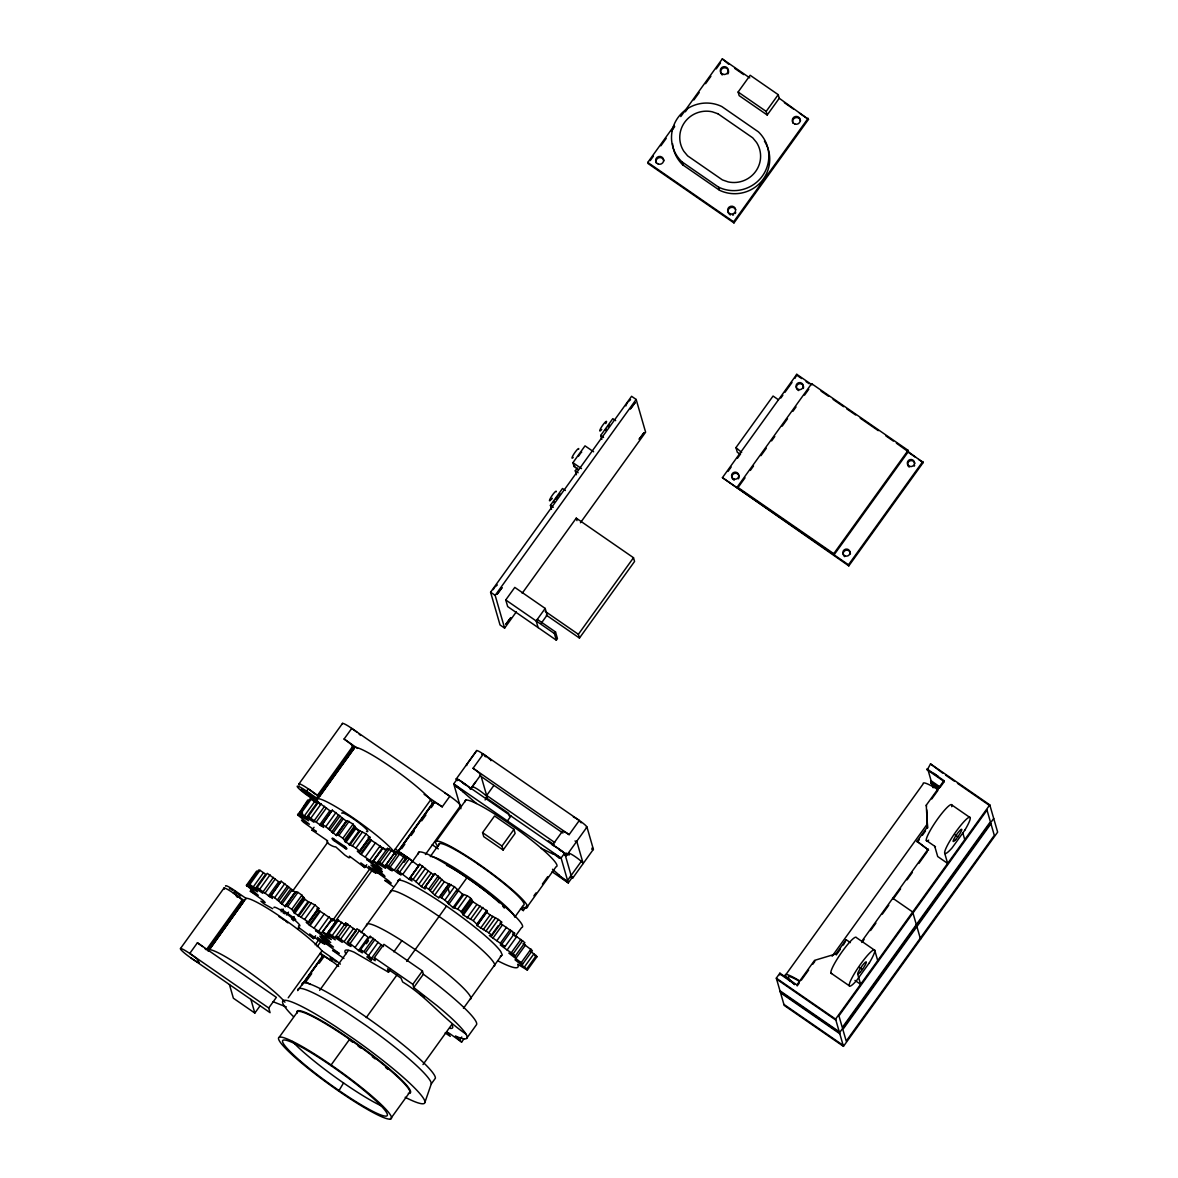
<?xml version="1.0" encoding="UTF-8"?>
<svg xmlns="http://www.w3.org/2000/svg" width="1178" height="1178" viewBox="0 0 1178 1178"><rect width="100%" height="100%" fill="white"/><g stroke="black" fill="none" stroke-linecap="round" stroke-linejoin="round"><path stroke-width="1.5" d="M497.337 584.936L494.804 587.115M625.871 405.924L626.078 405.114M630.524 399.74L627.992 401.919M280.069 882.764L267.288 873.354L257.084 887.535L272.501 898.49L270.94 895.398L274.636 897.724L285.326 906.633L295.84 891.672L297.931 892.335L301.921 895.147L303.865 898.343L293.661 912.523L308.415 922.006L308.165 922.875L306.162 922.241L309.24 924.995L321.52 933.285L331.901 918.796L336.29 921.167L326.689 934.507M295.531 892.438L281.144 881.218L270.807 896.208M293.661 912.523L303.998 897.577M331.224 811.701L318.443 802.292L308.238 816.472L323.641 827.442L322.08 824.335L325.776 826.661L336.466 835.57L346.995 820.624L353.076 824.099L355.005 827.295L344.801 841.475L355.962 848.101L359.57 850.958L359.319 851.812L357.302 851.179L360.394 853.947L372.66 862.222L380.833 850.884M346.671 821.39L332.299 810.155L321.947 825.145M344.801 841.475L355.138 826.514M424.949 1102.284L431.281 1083.907L435.374 1078.238A81.871 10.028 35.7 0 0 369.656 1019.515A81.871 10.028 35.7 0 0 301.966 984.013M285.326 906.633L295.84 891.672M336.466 835.57L346.995 820.624M208.329 951.147L245.981 898.343A48.372 5.934 35.7 0 1 282.028 917.824A48.372 5.934 35.7 0 1 321.962 950.837L333.035 958.524A12.369 1.517 35.7 0 1 340.354 964.119M245.407 899.58L245.981 898.343L234.923 890.701A12.369 1.517 35.7 0 0 225.528 886.077M395.396 854.153L393.629 851.267A48.372 5.934 35.7 0 0 353.694 818.268A48.372 5.934 35.7 0 0 317.648 798.758L306.589 791.13A12.369 1.517 35.7 0 0 297.195 786.506A12.369 1.517 35.7 0 0 307.929 795.783L318.988 803.425L316.985 800.186L317.648 798.772L354.622 747.382L354.063 748.634M321.668 957.832L322.316 956.418L320.328 953.179L331.386 960.821L333.035 958.524M354.637 747.367A48.372 5.934 35.7 0 1 390.684 766.878A48.372 5.934 35.7 0 1 430.618 799.877L432.635 803.16L431.987 804.574L399.209 850.118M457.388 780.646L456.298 778.894L476.722 750.533M564.792 855.154L566.544 855.434L562.554 851.532A8.806 1.075 35.7 0 0 555.398 846.584L553.984 845.819A8.806 1.075 35.7 0 0 552.953 845.377M493.214 589.633L494.2 587.984M626.401 404.437L627.403 402.788M779.689 974.898L779.895 973.175L776.317 978.152L784.18 1005.394L843.448 1046.359L997.648 832.124L989.785 804.869L930.532 763.918L927.233 769.867L944.241 781.618L940.073 787.405M779.262 98.275L767.202 115.017L739.151 95.624L738.12 92.017L750.165 75.274L778.216 94.667L779.262 98.275L808.491 119.39L733.968 222.922L648.091 163.565L647.767 162.431L674.376 125.457M680.766 116.578L722.291 58.9L749.753 77.881M650.212 160.606L653.407 156.173M660.858 145.807L666.188 138.415M671.504 131.023L674.699 126.591M685.346 111.792L687.481 108.832M693.871 99.968L699.187 92.561M705.578 83.697L710.894 76.29M716.224 68.898L720.48 62.979M767.202 115.017L766.171 111.409L778.216 94.667M180.514 948.481L224.041 888.006M299.021 783.841L342.548 723.366M268.717 1008L276.374 997.368L197.418 942.798L189.761 953.429L187.155 951.75A12.369 1.517 35.7 0 0 180.381 948.805A12.369 1.517 35.7 0 0 188.48 956.212L270.071 1012.668L268.717 1008L189.761 953.429A12.369 1.517 35.7 0 1 197.065 959.025L199.332 962.882L198.022 962.323A12.369 1.517 35.7 0 1 191.101 958.082M234.923 890.701L233.259 892.998L244.317 900.64L209.404 949.659M306.589 791.13L308.238 788.833L319.297 796.475M318.87 796.814L353.65 748.486L351.383 744.629A12.369 1.517 35.7 0 0 344.079 739.033L351.736 728.402L449.863 796.225L442.206 806.856A12.369 1.517 35.7 0 0 435.286 802.63L433.975 802.056L398.135 851.856L399.445 852.416A12.369 1.517 35.7 0 1 411.49 860.441M252.372 888.359L250.325 891.201L258.262 895.309L246.423 885.282L256.627 871.102L256.892 872.029M366.756 864.696L364.709 867.538L349.454 856.156L349.91 857.613L348.776 857.702L344.859 855.066L335.759 846.894C333.241 847.276 324.51 842.093 327.646 840.842L312.023 830.137L316.322 831.477L303.35 822.111L301.48 820.138L309.402 824.247L297.828 815.147L307.767 800.039L308.032 800.966M246.688 886.209L254.846 874.856M297.828 815.147L300.891 810.891M303.953 806.635L307.016 802.38M246.423 885.282L257.496 891.761L248.411 884.236L258.615 870.056L259.985 870.321L265.624 874.238L255.42 888.418L262.871 893.322L257.084 887.535M297.563 814.234L308.636 820.698L299.565 813.173L309.77 798.993L311.139 799.273L316.764 803.175L306.56 817.355L314.025 822.273L308.238 816.472M248.411 884.236L249.78 884.516L259.985 870.321M299.565 813.173L300.935 813.453L311.139 799.273M300.552 815.986L302.599 813.159M224.394 889.213A12.369 1.517 35.7 0 1 228.326 889.832A12.369 1.517 35.7 0 1 240.562 898.593L242.138 900.036L206.297 949.821L204.722 948.393M317.118 795.857L352.958 746.057M207.696 949.571L242.477 901.244M317.471 797.064L353.312 747.279M249.78 884.516L253.27 886.872L263.474 872.692M300.935 813.453L304.425 815.809L314.629 801.629M208.05 950.779L242.83 902.451L242.138 900.036M319.724 796.402L353.974 748.796M733.968 222.922L733.644 221.803L808.167 118.256M259.867 888.963L270.071 874.783M311.007 817.9L321.226 803.72M263.254 891.525L273.458 877.345M314.393 820.462L324.598 806.282M578.354 469.566L574.069 466.591L572.935 462.674L585.024 445.858L593.609 451.792M265.124 893.042L275.343 878.862M316.278 821.979L326.483 807.799M312.023 830.137L314.055 827.295M268.466 895.987L278.685 881.807M319.621 824.939L329.825 810.744M551.54 509.249L550.406 505.318L562.51 488.502L565.366 490.49M576.41 474.705L575.276 470.788L577.294 467.975M601.825 439.394L600.692 435.462L612.781 418.661L615.652 420.634M269.865 896.944L281.144 881.218M321.02 825.881L332.299 810.155M516.362 611.794L504.611 628.11L500.032 624.944L490.578 592.195L631.585 396.294L636.164 399.46L645.618 432.208L580.459 522.737M274.636 897.724L284.84 883.544M325.776 826.661L335.995 812.481M504.611 628.11L495.158 595.361L636.164 399.46M277.345 900.036L287.55 885.856M328.485 828.988L338.69 814.793M278.641 901.273L288.846 887.093M329.781 830.21L339.986 816.03M280.393 903.305L290.598 889.125M331.533 832.242L341.753 818.062M281.733 904.321L291.953 890.141M332.888 833.273L343.092 819.078M292.468 891.29L327.778 842.255M281.144 911.816L283.176 909.004M284.796 906.397L295.001 892.217M335.936 835.335L346.141 821.154M537.315 619.378L555.53 631.968L557.444 638.623L556.325 640.184L507.689 606.582L505.745 599.955L514.786 587.395L545.193 608.422L547.122 615.078L541.203 623.295M285.636 905.853L287.726 906.515L297.931 892.335M336.79 834.804L338.881 835.452L349.086 821.272M286.46 914.967L288.477 912.14M293.778 911.757L291.717 909.342L301.921 895.147M344.933 840.709L342.857 838.28L353.076 824.099M293.278 911.021L303.497 896.841M344.432 839.958L354.637 825.778M522.178 593.27L576.248 518.143L633.499 557.724L634.574 561.45L579.458 638.049L546.298 615.137M294.721 913.451L304.925 899.27L303.865 898.343M345.861 842.388L356.08 828.208L355.005 827.295M294.161 916.587L292.129 919.414L291.496 918.84M297.843 915.807L308.047 901.626L315.027 904.969L318.782 908.577L308.562 922.757M348.982 844.759L359.202 830.564L366.181 833.921L369.921 837.529L359.717 851.709M298.623 916.278L308.842 902.098M349.778 845.215L359.982 831.035M301.112 917.132L311.316 902.952M352.251 846.084L362.471 831.904M304.822 919.164L315.027 904.969M355.962 848.101L366.181 833.921M308.415 922.006L318.634 907.826M359.57 850.958L369.774 836.763M308.165 922.875L318.782 908.577M359.319 851.812L369.921 837.529M309.24 924.995L319.444 910.815L316.97 908.709M360.394 853.947L370.599 839.767L368.11 837.646M310.035 925.54L320.239 911.36L331.725 919.105L330.444 918.811M361.175 854.477L371.394 840.297L382.865 848.042M314.231 927.866L324.436 913.686M365.371 856.804L375.591 842.623M545.193 608.422L536.181 620.939L538.11 627.594M229.43 984.572L233.377 998.222L254.846 1013.065L259.999 1005.909M297.636 928.75L298.756 928.662L298.314 927.204L313.569 938.586L315.601 935.759M318.914 930.9L329.118 916.705M370.054 859.837L380.273 845.657M392.848 886.327L384.676 880.319L391.14 883.235L388.799 880.908L377.196 872.397L384.956 876.52L383.837 875.004L372.631 866.228L382.232 872.029L381.701 870.925L371.276 862.885L381.966 869.114L372.97 861.133L382.57 847.807L386.472 849.691M372.97 861.133L383.38 847.718M343.947 958.509L332.549 950.366L339.205 953.429L326.718 944.226L325.334 942.621L333.492 947.053L321.844 937.909L321.285 936.775L330.694 942.533L320.445 933.889L331.327 939.558L322.301 932.122L332.814 918.766M315.159 944.8L319.429 938.866M332.27 921.034L369.715 869.011M373.794 861.044L376.872 863.018L387.488 848.366L394.645 852.769L385.044 866.095L390.095 869.909L392.362 870.807L386.089 864.829L395.69 851.503L406.366 858.939M317.176 946.641L321.461 940.692M335.362 921.373L372.808 869.364M323.228 932.107L335.303 939.882L327.528 932.976L337.114 919.635L345.846 925.275M376.872 863.018L385.574 868.363L377.888 861.707L379.699 862.311L389.3 848.985M327.528 932.976L328.957 933.374L338.542 920.047M379.699 862.311L381.849 863.798L391.449 850.472M328.957 933.374L332.167 935.597L341.767 922.271M288.212 997.795L321.977 950.882M393.643 851.311L430.633 799.921M332.167 935.597L342.253 942.371L336.039 936.348L345.625 923.007L356.419 930.62M556.325 640.184L554.396 633.528L555.53 631.968M297.695 990.639L322.316 956.418M398.37 850.766L432.635 803.16M302.186 984.911L322.257 957.022M305.249 982.585L304.896 981.377L323.155 956.021L324.465 956.595A12.369 1.517 35.7 0 1 338.69 966.416M386.089 864.829L388.416 865.859L398.017 852.519M306.324 981.097L311.699 973.646M319.209 963.206L323.508 957.243L323.155 956.021M401.654 848.675L404.805 844.273M411.137 835.496L414.303 831.094M421.68 820.845L425.891 814.985M431.163 807.666L433.268 804.736M336.039 936.348L338.277 937.379L347.878 924.053M397.104 870.247L409.105 879.259L418.705 865.918L406.69 856.907L397.104 870.247L401.153 874.945L398.017 873.266L390.154 867.111L399.754 853.785M340.604 939.146L350.205 925.82M552.129 871.764L568.267 882.911L571.845 877.949L564.66 853.093L457.314 778.894L453.736 783.856L460.907 808.712M394.262 870.262L403.863 856.936M383.542 946.582L370.201 936.304L360.601 949.63L362.368 952.855L358.583 950.617L368.169 937.29L356.993 928.75L347.392 942.076L351.015 946.464L348.217 945.065L344.035 941.752L353.621 928.426M404.039 862.325L406.174 859.366M279.407 1036.979L297.887 1011.313M479.991 775.036A8.806 1.075 35.7 0 0 473.07 768.262L483.274 754.082L579.326 820.462L569.121 834.657A8.806 1.075 35.7 0 0 562.804 831.962M348.673 941.325L356.139 930.959M399.887 871.764L409.488 858.423M347.392 942.076L350.043 943.534L359.643 930.208M402.876 874.194L412.477 860.853M319.65 990.33L348.393 950.41M361.16 932.667L399.99 878.729M411.785 862.34L419.28 851.915M579.458 638.049L578.369 634.309L633.499 557.724M358.583 950.617L355.005 947.51L364.591 934.169M470.493 789.054L475.603 781.956M470.375 789.319L480.595 775.124M425.405 854.506L460.421 805.87A12.369 1.517 35.7 0 0 456.122 800.937A12.369 1.517 35.7 0 0 444.931 793.059M409.105 879.259L412.02 880.982L410.091 877.61L419.692 864.284L433.519 874.856M436.405 841.048L465.928 800.024M411.181 876.535L419.692 864.284M366.358 943.725L368.493 940.766M410.091 877.61L413.11 879.392L422.711 866.066M439.674 843.477L430.309 856.494A52.288 6.405 35.7 0 1 474.837 881.497A52.288 6.405 35.7 0 1 514.624 916.808M360.601 949.63L363.869 951.662L373.47 938.321M500.105 923.169L514.653 933.226L505.053 946.552L489.371 935.568L492.095 935.465L488.826 932.814L477.061 925.555L487.103 910.859L472.893 901.774C471.318 897.577 466.841 894.941 462.571 894.308L454.472 886.769L444.327 881.748L434.741 873.62L424.61 887.373L425.17 888.978L421.429 886.607L415.878 881.645L425.479 868.319M466.915 1037.995L476.516 1024.669A83.771 10.263 35.7 0 0 430.647 979.61L423.373 974.221L422.431 970.966L383.895 944.329L374.309 957.67L375.178 960.703L371.468 958.347L365.342 952.869L374.943 939.543M418.779 884.236L428.365 870.895M368.523 955.667L378.123 942.326M740.182 454.252L737.295 452.249L735.956 447.611L773.062 396.044L778.467 399.784M554.764 842.535L486.647 795.459L493.803 785.52M421.429 886.607L431.03 873.266M485.086 799.95L487.132 797.108M371.468 958.347L381.054 945.006M424.61 887.373L434.741 873.62M424.684 888.065L434.211 874.032M896.384 443.164L923.184 462.556L848.808 565.882L722.423 477.65L796.784 374.324L811.966 384.808L811.627 383.675L737.266 486.985L737.59 488.134M727.989 471.436L731.155 467.048M737.457 458.271L740.623 453.898M780.823 398.046L782.855 395.219M784.887 392.392L792.014 382.497M795.076 378.241L796.784 374.324M449.436 883.78L439.836 897.121L438.731 897.739L434.726 895.089L428.674 889.213L438.275 875.887M430.176 890.627L439.777 877.301M432.385 892.703L441.971 879.362M393.835 951.853L401.875 940.692L415.216 949.586A63.98 7.834 35.7 0 1 469.831 999.474M434.726 895.089L444.327 881.748M482.568 832.64L494.569 815.971L513.961 829.386L515.125 833.376L503.124 850.045L483.731 836.645L482.568 832.64L501.975 846.054L503.124 850.045M438.731 897.739L448.524 884.295M439.836 897.121L441.441 897.754L451.041 884.413M345.905 953.871A66.159 8.099 35.7 0 1 354.195 952.236L388.519 972.203L390.654 969.244M738.65 486.661L745.026 477.797M750.342 470.42L753.522 465.987M760.959 455.665L766.274 448.288M771.59 440.896L774.771 436.478M782.221 426.141L787.522 418.764M792.838 411.387L796.034 406.955M804.53 395.145L808.771 389.241M477.635 925.039L473.291 920.71L463.307 915.1C461.717 910.903 457.241 908.282 452.985 907.649L444.872 900.11L454.472 886.769M447.478 902.849L457.079 889.523M349.601 1039.305L331.121 1064.971L331.401 1065.928M507.409 820.948L510.987 815.986M366.255 1017.601L397.119 974.721M406.704 961.41L446.506 906.118M457.079 891.422L466.944 877.713M448.582 904.498L458.183 891.157M452.985 907.649L462.571 894.308M454.325 907.796L463.926 894.47M501.975 846.054L513.961 829.386M457.668 909.121L467.254 895.781M461.202 911.728L470.788 898.387M461.879 912.494L471.465 899.167M462.792 913.922L472.378 900.596M463.764 1039.129L461.629 1042.103L455.415 1036.066A83.771 10.263 35.7 0 0 436.994 1005.629L413.772 987.547L412.83 984.293L422.431 970.966M463.307 915.1L472.893 901.774M343.549 1082.98L338.675 1091.108M413.772 987.547L423.373 974.221M467.151 917.986L476.751 904.66M470.464 919.296L480.064 905.97M473.291 920.71L482.892 907.369M477.178 923.699L486.779 910.358M477.502 924.185L487.103 910.859M477.061 925.555L487.221 911.713M480.477 928.338L490.077 915.011L498.427 919.473L501.695 922.138L491.682 935.833M483.23 929.678L492.831 916.351M485.925 931.135L495.526 917.809M488.826 932.814L498.427 919.473M552.349 845.289L562.569 831.094M490.887 935.906L498.338 925.54M492.787 938.351L502.388 925.024M496.88 940.707L506.481 927.366M514.948 916.911L523.268 905.337A52.288 6.405 35.7 0 0 484.202 868.48A52.288 6.405 35.7 0 0 438.967 845.024M520.543 908.694L523.297 910.594L526.478 906.176M533.914 895.84L536.049 892.895M542.41 884.045L547.726 876.668M564.66 853.093L561.096 858.055L568.267 882.911L558.446 875.077L566.029 880.319L565.101 880.172M500.562 942.96L510.162 929.619M526.551 907.767L556.075 866.743A56.382 6.906 35.7 0 0 513.947 827A56.382 6.906 35.7 0 0 465.163 801.703M502.005 943.902L511.605 930.561M566.427 855.699L576.631 841.519M569.224 854.197A8.806 1.075 35.7 0 1 574.614 856.259A8.806 1.075 35.7 0 1 583.169 863.503L576.749 841.254L586.968 827.074L593.388 849.309L572.847 877.934L570.476 877.006L571.845 877.949M423.005 1064.544L451.734 1024.61M463.44 1008.353L501.195 955.903M515.139 936.539L521.559 927.601A63.98 7.834 35.7 0 0 473.762 882.513A63.98 7.834 35.7 0 0 418.411 853.814M505.053 946.552L500.311 944.977L507.114 949.998L516.7 936.657L524.887 942.68L515.287 956.006L508.822 953.09L522.767 963.928L532.353 950.602L523.091 943.607M390.389 1119.1A69.414 8.511 35.7 0 0 316.646 1055.326A69.414 8.511 35.7 0 0 297.666 1059.699A69.414 8.511 35.7 0 0 390.389 1119.1L408.869 1093.434A69.414 8.511 35.7 0 0 357.008 1044.503A69.414 8.511 35.7 0 0 296.944 1013.36M507.114 949.998L511.296 952.722L520.897 939.381M515.287 956.006L513.048 953.915L522.649 940.589M567.546 880.437L581.328 861.28M515.817 958.465L525.417 945.139M459.611 1039.968L461.747 1036.993M521.412 962.397L531.013 949.056M524.269 967.197L533.87 953.871M536.27 955.638L536.932 956.772L527.332 970.098L526.669 968.964L536.27 955.638L530.336 951.264M908.105 450.349L908.444 451.498L834.068 554.823L833.744 553.675L908.105 450.349L811.627 383.675M848.808 565.882L848.484 564.792L922.86 461.467M785.299 975.413L923.169 783.885A32.13 3.932 35.7 0 1 937.673 789.437M926.718 809.846L927.542 828.119L926.261 805.192L943.946 780.631L926.953 768.881M797.182 985.927L799.258 983.041M801.335 980.14L808.623 970.024M812.791 964.237L814.867 961.351M931.754 798.964L937.997 790.291M832.11 956.241L927.233 824.099M779.895 973.175L796.888 984.926L814.572 960.365L835.982 953.915L846.202 939.735L850.383 942.621M917.044 841.298L928.5 850.015L917.044 841.298L927.263 827.118M840.356 949.232L836.277 954.916L835.982 953.915M843.419 944.977L846.202 939.735M917.338 842.299L919.37 839.458M922.433 835.202L925.496 830.946M861.663 941.487L928.205 849.014M861.943 942.474L864.092 939.499M870.527 930.546L875.902 923.096M882.337 914.143L888.786 905.19M894.146 897.739L900.596 888.786M907.031 879.848L912.39 872.383M918.84 863.445L927.425 851.503M843.448 1046.359L835.585 1019.103L989.785 804.869M993.717 818.489L839.516 1032.723L780.248 991.773M927.233 769.867L927.778 769.175L931.135 780.808L940.044 786.963M938.248 788.391L931.165 783.488L931.135 780.808M931.165 783.488L931.71 782.796L933.138 787.787M501.695 922.138L500.473 922.58M500.356 956.241L502.343 955.137L500.753 951.529A64.275 7.878 35.7 0 0 443.915 904.306A64.275 7.878 35.7 0 0 397.619 881.188M456.298 778.894L459.346 780.189A8.806 1.075 35.7 0 1 466.503 785.137L468.064 786.433A8.806 1.075 35.7 0 1 470.125 788.45M286.328 1006.94L273.119 1001.727M513.21 932.947L514.653 933.226M372.66 862.222L366.638 859.484L379.08 868.952L380.229 870.468L370.879 865.035L380.744 874.002L368.478 866.301L376.209 873.163L374.133 872.353L360.836 862.914L364.709 867.538M321.52 933.285L315.498 930.546L327.94 940.015L329.089 941.516L319.739 936.098L329.604 945.065L317.324 937.349L325.054 944.226L322.993 943.401L309.696 933.977L313.569 938.586M522.767 963.928L515.007 959.805L526.669 968.964M456.902 786.595L455.974 786.448L463.499 791.822L453.736 783.856L561.096 858.055L552.084 852.695L559.55 858.217L558.313 856.686M352.34 747.927L353.65 748.486M333.698 838.81L333.227 838.603A8.54 1.045 35.7 0 0 333.683 840.223M345.242 848.322L346.067 848.823A9.012 1.104 35.7 0 0 345.581 847.129L344.683 846.408M241.519 901.892L242.83 902.451M304.896 981.377L310.55 984.455M380.376 847.232L381.584 847.748M461.629 1042.103L449.451 1033.386L446.653 1031.972L450.276 1036.36L445.151 1032.915M541.247 848.278L553.321 854.227M482.568 754.568L481.728 754.435M534.562 955.417L536.932 956.772M527.332 970.098L517.716 964.296A83.771 10.263 35.7 0 1 497.779 960.777M512.577 934.066L516.7 936.657M272.633 908.68L264.019 903.865L260.868 901.199L265.168 902.539L262.841 900.154L250.325 891.201M425.155 886.946L428.674 889.213M307.105 792.956C301.023 789.687 313.952 798.434 307.105 792.956L306.84 792.043M388.519 972.203L387.547 968.817L401.035 978.152L402.67 981.996C426.348 996.293 443.252 1018.808 465.825 1033.945M370.599 839.767L371.394 840.297M319.444 910.815L320.239 911.36M441.441 897.754L444.872 900.11M511.296 952.722L513.048 953.915M505.745 599.955L554.396 633.528M728.637 64.186L722.291 58.9M734.66 68.353L743.701 74.612M784.386 102.722L793.427 108.98M799.45 113.147L808.491 119.39M738.12 92.017L766.171 111.409M718.595 187.169A34.751 34.074 -16.1 0 0 758.411 131.862L721.775 106.521A34.751 34.074 -16.1 0 0 681.959 161.842L718.595 187.169L719.493 190.247A34.751 34.074 -16.1 0 0 764.434 141.139M672.535 143.642A34.751 34.074 -16.1 0 0 682.842 164.92L719.493 190.247M647.767 162.431L733.644 221.803M821.007 391.067L828.546 396.279M833.067 399.401L843.625 406.69M846.629 408.781L855.684 415.024M860.205 418.161L878.287 430.662M885.827 435.86L893.366 441.073M797.108 375.414L801.614 378.536M806.105 381.643L809.109 383.719M908.164 452.19L915.674 457.373M918.678 459.449L923.184 462.556M735.956 447.611L741.669 452.426M737.266 486.985L833.744 553.675M722.423 477.65L848.484 564.792M600.692 435.462L603.548 437.45M572.935 462.674L581.52 468.608M575.276 470.788L578.133 472.761M942.665 773.092L930.532 763.918M945.625 775.139L954.519 781.294M957.478 783.341L990.08 805.87M550.406 505.318L553.277 507.291M933.712 773.283L938.159 776.361M930.605 781.5L939.102 787.375M934.669 784.857L937.644 786.904M930.885 782.501L939.381 788.376M951.853 805.001L970.201 817.679M955.034 834.863L957.847 836.822M926.335 840.459L934.728 846.26A22.014 3.372 -55.3 0 0 935.479 846.732M545.223 611.397L578.369 634.309M490.578 592.195L495.158 595.361M859.572 967.477L862.399 969.42M854.978 980.42L860.617 984.322L857.658 974.044M830.888 973.072L849.235 985.75M780.175 974.177L794.34 983.969M473.07 768.262L569.121 834.657M776.317 978.152L835.585 1019.103M776.611 979.139L835.865 1020.104M562.922 833.023L481.184 776.523L486.647 795.459M779.969 990.772L839.222 1031.737M780.543 992.76L839.796 1033.724M486.367 797.904L508.543 813.232L509.352 816.045M548.403 840.797L554.323 844.876M566.147 853.049L569.107 855.095M783.9 1004.392L843.154 1045.357M456.18 779.159L457.682 780.189L457.314 778.894M565.042 854.403L566.544 855.434M571.463 876.638L572.964 877.684L570.535 875.063M344.079 739.033L357.67 748.428M424.095 794.34L442.206 806.856M432.252 844.729L438.29 848.896M395.307 848.999L406.366 856.642M313.377 797.683L316.985 800.186M344.874 846.526L332.888 838.368A9.012 1.104 35.7 0 0 333.374 840.061L334.257 840.739M334.081 840.709L345.478 848.572M374.309 957.67L412.83 984.293M338.881 835.452L342.857 838.28M287.726 906.515L291.717 909.342M559.138 849.618L561.067 851.046M463.087 783.223L465.015 784.651M381.849 863.798L385.044 866.095M304.425 815.809L306.56 817.355M253.27 886.872L255.42 888.418M388.416 865.859L390.154 867.111M356.08 828.208L359.202 830.564M304.925 899.27L308.047 901.626M338.277 937.379L344.035 941.752M580.224 822.023L581.225 822.818M350.043 943.534L355.005 947.51M486.661 912.228L490.077 915.011M382.57 847.807L385.559 850.236M413.11 879.392L415.878 881.645M363.869 951.662L365.342 952.869M484.703 756.055L485.542 756.777M462.63 791.542L476.427 803.47M552.482 869.261L559.373 875.225M331.901 918.796L334.184 920.828M359.04 733.997L360.615 735.425M337.114 919.635L338.351 920.828M387.488 848.366L388.475 849.338M345.625 923.007L347.657 925.142M395.69 851.503L396.633 852.519M318.443 802.292L320.283 804.427M406.69 856.907L407.235 857.893M962.897 833.244L964.753 839.649M943.946 780.631L944.241 781.618M944.682 853.137L947.642 863.415L937.703 856.539L934.728 846.26M926.261 805.192L926.556 806.194M920.548 939.234L912.685 911.993L892.791 898.24L893.071 899.226M681.959 161.842L682.842 164.92M877.713 960.571L874.753 950.293L856.406 937.614A22.014 3.372 -55.3 0 0 840.797 953.547A22.014 3.372 -55.3 0 0 831.624 973.529M576.248 518.143L576.97 520.632M522.34 907.281L523.297 910.594M478.415 863.798L478.636 864.564M433.975 802.056L434.329 803.278M448.229 888.786L449.54 893.366M370.201 936.304L370.628 937.806M307.399 793.957L307.664 794.87M235.453 892.526L235.173 891.613A7.524 0.928 35.7 0 1 236.778 892.747M250.899 999.415L254.846 1013.065M437.98 846.555A56.382 6.906 35.7 0 1 484.423 868.024A56.382 6.906 35.7 0 1 522.708 907.148M297.887 989.697A81.871 10.028 35.7 0 1 348.276 1013.404L365.578 1025.199A81.871 10.028 35.7 0 1 431.281 1083.907M296.871 1011.814A69.738 8.54 35.7 0 1 339.794 1032.002L354.534 1042.059A69.738 8.54 35.7 0 1 408.354 1093.272M405.188 1097.278A87.481 10.72 35.7 0 0 419.442 1093.125A87.481 10.72 35.7 0 0 354.755 1039.541L336.26 1026.936A87.481 10.72 35.7 0 0 293.543 1016.688M366.682 925.687A63.98 7.834 35.7 0 1 401.875 940.692M299.374 785.049A12.369 1.517 35.7 0 1 303.306 785.667A12.369 1.517 35.7 0 1 315.542 794.428M342.386 723.734A12.369 1.517 35.7 0 1 349.189 726.635L351.736 728.402A12.369 1.517 35.7 0 1 356.89 732.142M330.694 957.891A6.641 0.81 35.7 0 1 336.098 961.631M197.418 942.798A12.369 1.517 35.7 0 1 202.542 946.582M236.322 896.119A6.641 0.81 35.7 0 1 237.5 897.091M229.474 888.801A7.524 0.928 35.7 0 1 230.078 888.654M230.976 889.037A7.524 0.928 35.7 0 1 232.169 889.685M238.295 893.911A7.524 0.928 35.7 0 1 240.68 895.972M231.506 889.493A6.641 0.81 35.7 0 1 232.581 890.067M235.232 891.775A6.641 0.81 35.7 0 1 239.149 894.779M330.296 957.508A7.524 0.928 35.7 0 1 333.3 959.422M334.905 960.571A7.524 0.928 35.7 0 1 336.422 961.734M472.82 787.213A8.806 1.075 35.7 0 1 481.36 791.837A8.806 1.075 35.7 0 1 486.411 797.27M466.768 765.567A8.806 1.075 35.7 0 1 466.4 764.978L476.604 750.798A8.806 1.075 35.7 0 1 481.449 752.86A8.806 1.075 35.7 0 1 489.724 759.192M490.549 760.09A8.806 1.075 35.7 0 1 490.917 760.679M576.749 841.254A8.806 1.075 35.7 0 1 574.997 840.974M573.377 817.017A8.806 1.075 35.7 0 1 582.977 823.157A8.806 1.075 35.7 0 1 586.246 827.236M592.181 847.821A8.806 1.075 35.7 0 1 591.621 849.043M843.492 555.206A3.608 3.534 -16.1 0 1 846.187 550.214A3.608 3.534 -16.1 0 1 850.369 553.999M844.685 556.605A3.608 3.534 -16.1 0 1 843.993 555.987M914.629 465.339A3.608 3.534 -16.1 0 1 914.187 466.164M909.151 467.048A3.608 3.534 -16.1 0 1 909.342 461.143A3.608 3.534 -16.1 0 1 914.805 463.514M797.197 389.506A3.608 3.534 -16.1 0 1 799.376 383.733A3.608 3.534 -16.1 0 1 803.352 388.431M798.713 390.551A3.608 3.534 -16.1 0 1 797.874 390.124M731.95 477.414A3.608 3.534 -16.1 0 1 736.309 473.32A3.608 3.534 -16.1 0 1 738.429 478.813M734.247 480.123A3.608 3.534 -16.1 0 1 733.408 479.696M732.716 479.078A3.608 3.534 -16.1 0 1 732.215 478.297M656.337 163.153A4.005 3.932 -16.1 0 1 658.811 157.734A4.005 3.932 -16.1 0 1 663.921 160.797M735.72 212.585A4.005 3.932 -16.1 0 1 735.234 213.498M733.644 214.808A4.005 3.932 -16.1 0 1 732.642 215.118M730.581 214.941A4.005 3.932 -16.1 0 1 729.653 214.47M728.887 213.778A4.005 3.932 -16.1 0 1 729.859 207.932A4.005 3.932 -16.1 0 1 735.617 209.581M792.956 123.145A4.005 3.932 -16.1 0 1 795.43 117.726A4.005 3.932 -16.1 0 1 800.554 120.774M720.965 73.375A4.005 3.932 -16.1 0 1 724.985 67.779A4.005 3.932 -16.1 0 1 727.857 73.949M722.276 74.936A4.005 3.932 -16.1 0 1 721.51 74.243M573.215 457.476A5.861 0.898 -55.3 0 1 574.201 453.515A5.861 0.898 -55.3 0 1 578.751 449.083M578.354 456.387A5.861 0.898 -55.3 0 1 580.121 453.942M580.96 452.912A5.861 0.898 -55.3 0 1 581.726 452.116M553.925 502.402A5.861 0.898 -55.3 0 1 554.396 501.43M555.839 499.03A5.861 0.898 -55.3 0 1 557.592 496.586M558.446 495.57A5.861 0.898 -55.3 0 1 559.197 494.76M559.815 494.245A5.861 0.898 -55.3 0 1 560.227 494.038M550.7 500.12A5.861 0.898 -55.3 0 1 551.687 496.159A5.861 0.898 -55.3 0 1 556.237 491.741M552.305 498.294A5.861 0.898 -55.3 0 1 551.451 499.325M605.33 430.426A5.861 0.898 -55.3 0 1 606.125 429.175M607.877 426.745A5.861 0.898 -55.3 0 1 609.482 424.905M601.737 429.469A5.861 0.898 -55.3 0 1 600.191 429.381A5.861 0.898 -55.3 0 1 605.094 422.284A5.861 0.898 -55.3 0 1 605.786 423.594M574.952 466.105A5.861 0.898 -55.3 0 1 574.378 465.737M928.647 840.15A22.014 3.372 -55.3 0 1 936.245 820.933A22.014 3.372 -55.3 0 1 951.736 806.68M789.672 980.862A32.13 3.932 35.7 0 1 799.803 980.98M794.635 984.646A28.566 3.505 35.7 0 1 798.463 980.788M294.912 919.885A9.012 1.104 35.7 0 0 294.426 918.192L281.733 909.416A9.012 1.104 35.7 0 0 282.234 911.109M283.044 912.788A8.54 1.045 35.7 0 1 284.678 913.775M292.704 919.93A8.54 1.045 35.7 0 1 293.499 920.798M278.98 916.572A15.932 1.958 35.7 0 1 281.174 918.015M282.293 918.796A15.932 1.958 35.7 0 1 284.561 920.386M285.68 921.211A15.932 1.958 35.7 0 1 287.859 922.86M273.959 907.62A15.932 1.958 35.7 0 1 289.435 915.998A15.932 1.958 35.7 0 1 298.564 925.834M236.631 896.222A7.524 0.928 35.7 0 1 237.971 897.312M208.992 949.704A48.372 5.934 35.7 0 1 245.039 969.214A48.372 5.934 35.7 0 1 284.973 1002.228M451.763 1024.565A66.159 8.099 35.7 0 1 449.775 1028.306M382.879 1106.584A64.319 7.878 35.7 0 1 292.497 1041.47M349.881 1040.262A64.319 7.878 35.7 0 1 352.605 1042.162M358.112 1046.064A64.319 7.878 35.7 0 1 360.851 1048.052M372.322 1056.681A64.319 7.878 35.7 0 1 375.119 1058.875M385.53 1067.356A64.319 7.878 35.7 0 1 387.871 1069.359M390.536 892.526A63.98 7.834 35.7 0 1 445.888 921.225A63.98 7.834 35.7 0 1 493.7 966.328M446.506 865.27A41.745 5.11 35.7 0 1 499.339 902.819M502.594 906.088A41.745 5.11 35.7 0 1 504.302 908.047M341.87 813.276A15.932 1.958 35.7 0 1 357.346 821.64A15.932 1.958 35.7 0 1 366.491 831.477M353.591 826.853A15.932 1.958 35.7 0 1 355.771 828.502M356.801 829.312A15.932 1.958 35.7 0 1 359.629 831.653M345.242 846.923A8.54 1.045 35.7 0 1 345.714 848.528M497.293 593.977L501.931 587.807L497.293 593.977M505.98 624.104L510.634 617.92L505.98 624.104M630.48 408.781L635.133 402.611L630.48 408.781M639.242 439.114L643.88 432.93L639.242 439.114M367.138 956.948L371.364 960.07L367.138 956.948M420.045 993.717L424.271 996.838L420.045 993.717M869.408 962.735L856.642 980.464A22.014 3.372 -55.3 0 1 851.444 978.933A22.014 3.372 -55.3 0 1 870.998 951.78A22.014 3.372 -55.3 0 1 869.408 962.735M964.856 830.137L952.104 847.865A22.014 3.372 -55.3 0 1 946.906 846.319A22.014 3.372 -55.3 0 1 966.446 819.166A22.014 3.372 -55.3 0 1 964.856 830.137M987.017 810.125L838.927 1015.848L842.285 1027.481L990.374 821.758L987.017 810.125M990.948 823.746L842.859 1029.469L846.216 1041.102L994.306 835.379L990.948 823.746M717.932 113.765L712.219 111.792A26.476 25.975 -16.1 0 0 683.814 151.255L687.628 155.864L722.453 179.925L728.166 181.898A26.476 25.975 -16.1 0 0 756.556 142.45L752.742 137.841L717.932 113.765M303.217 791.469A7.524 0.928 35.7 0 0 313.274 797.918A7.524 0.928 35.7 0 0 305.279 790.998A7.524 0.928 35.7 0 0 303.217 791.469M303.688 791.704A6.641 0.81 35.7 0 0 312.568 797.388A6.641 0.81 35.7 0 0 305.514 791.277A6.641 0.81 35.7 0 0 303.688 791.704M845.2 555.942A3.608 3.534 -16.1 0 0 850.015 551.981A3.608 3.534 -16.1 0 0 844.17 549.89A3.608 3.534 -16.1 0 0 845.2 555.942M798.389 389.462A3.608 3.534 -16.1 0 0 803.205 385.5A3.608 3.534 -16.1 0 0 797.359 383.41A3.608 3.534 -16.1 0 0 798.389 389.462M909.666 466.37A3.608 3.534 -16.1 0 0 914.481 462.424A3.608 3.534 -16.1 0 0 908.636 460.333A3.608 3.534 -16.1 0 0 909.666 466.37M733.923 479.034A3.608 3.534 -16.1 0 0 738.739 475.073A3.608 3.534 -16.1 0 0 732.893 472.982A3.608 3.534 -16.1 0 0 733.923 479.034M658.252 164.051A4.005 3.932 -16.1 0 0 663.597 159.663A4.005 3.932 -16.1 0 0 657.103 157.351A4.005 3.932 -16.1 0 0 658.252 164.051M730.257 213.822A4.005 3.932 -16.1 0 0 735.602 209.434A4.005 3.932 -16.1 0 0 729.108 207.107A4.005 3.932 -16.1 0 0 730.257 213.822M794.87 124.043A4.005 3.932 -16.1 0 0 800.215 119.655A4.005 3.932 -16.1 0 0 793.736 117.329A4.005 3.932 -16.1 0 0 794.87 124.043M722.88 74.273A4.005 3.932 -16.1 0 0 728.225 69.885A4.005 3.932 -16.1 0 0 721.731 67.573A4.005 3.932 -16.1 0 0 722.88 74.273M860.176 972.248A7.48 1.149 -55.3 0 0 866.331 961.984A7.48 1.149 -55.3 0 0 859.469 969.818A7.48 1.149 -55.3 0 0 860.176 972.248M955.623 839.634A7.48 1.149 -55.3 0 0 961.778 829.386A7.48 1.149 -55.3 0 0 954.916 837.205A7.48 1.149 -55.3 0 0 955.623 839.634M300.405 1061.054A64.319 7.878 35.7 0 0 386.31 1116.081A64.319 7.878 35.7 0 0 317.986 1056.99A64.319 7.878 35.7 0 0 300.405 1061.054"/></g></svg>
